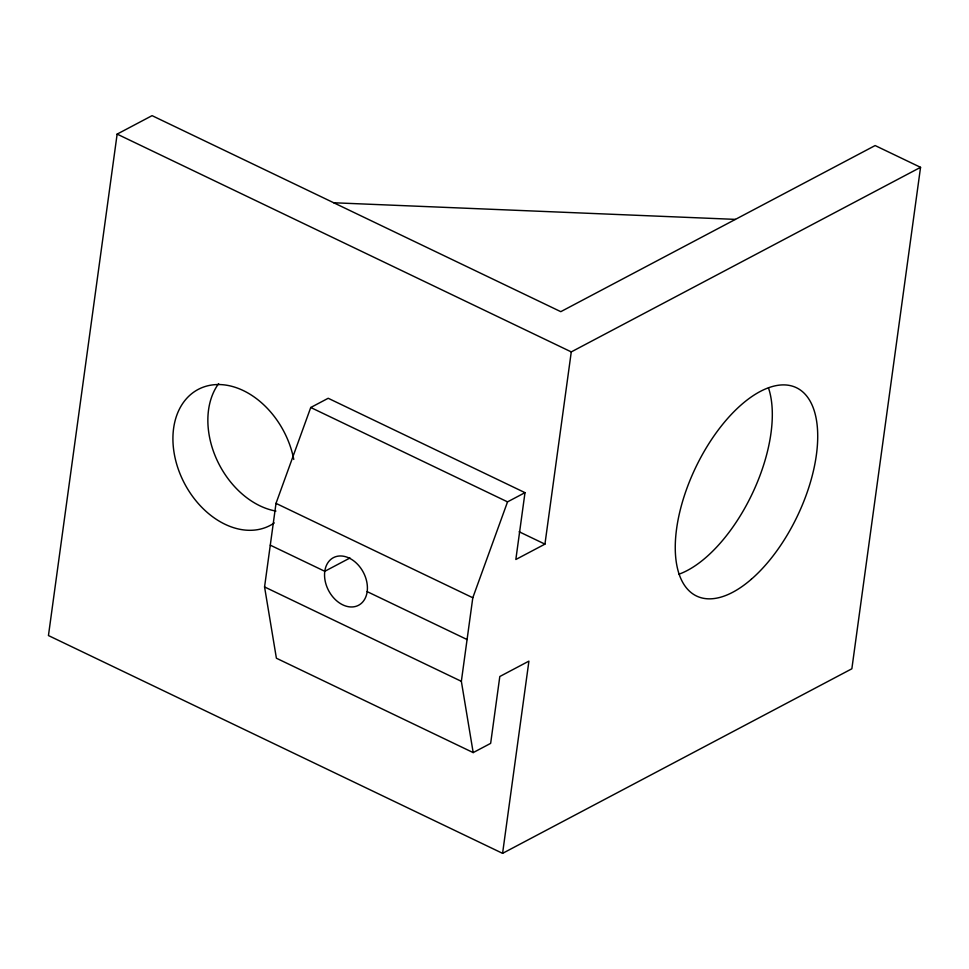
<?xml version="1.0" encoding="UTF-8"?>
<svg xmlns="http://www.w3.org/2000/svg" width="969" height="969" viewBox="0 0 969 969"><rect width="100%" height="100%" fill="white"/><g stroke="black" fill="none" stroke-linecap="round" stroke-linejoin="round"><path stroke-width="1.45" d="M117.14 134.11L48.45 635.555L502.584 853.35L851.86 668.78L920.55 167.334L875.14 145.556L560.785 311.667L152.072 115.65L117.14 134.11L571.274 351.904L920.55 167.334M502.584 853.35L528.917 661.124L499.81 676.507L490.653 743.368L473.187 752.598L276.395 658.217L264.561 586.948L276.008 503.371L310.746 407.501L328.2 398.271L524.992 492.652L515.835 559.501L544.941 544.13L571.274 351.904M473.187 752.598L461.353 681.328L472.799 597.752L507.538 501.869L524.992 492.652M349.979 557.987L324.785 571.298L270.278 545.159M333.724 202.763L735.423 219.382M310.746 407.501L507.538 501.869M519.154 531.763L544.941 544.13M276.008 503.371L472.799 597.752M367.166 591.623L467.082 639.54M264.561 586.948L461.353 681.328M274.263 522.945A76.939 56.081 62.1 0 1 182.063 478.516A76.939 56.081 62.1 0 1 210.733 385.177A76.939 56.081 62.1 0 1 293.764 459.415M768.49 387.939A115.493 56.347 -64.4 0 1 751.823 494.626A115.493 56.347 -64.4 0 1 679.015 574.181M275.923 511.075A76.939 56.081 62.1 0 1 216.572 459.136A76.939 56.081 62.1 0 1 218.643 383.627M324.785 571.298A26.926 19.622 62.1 0 0 353.794 606.812A26.926 19.622 62.1 0 0 359.342 566.284A26.926 19.622 62.1 0 0 324.785 571.298M751.314 579.268A115.493 56.347 -64.4 0 0 805.651 394.795A115.493 56.347 -64.4 0 0 682.527 501.591A115.493 56.347 -64.4 0 0 751.314 579.268"/></g></svg>
